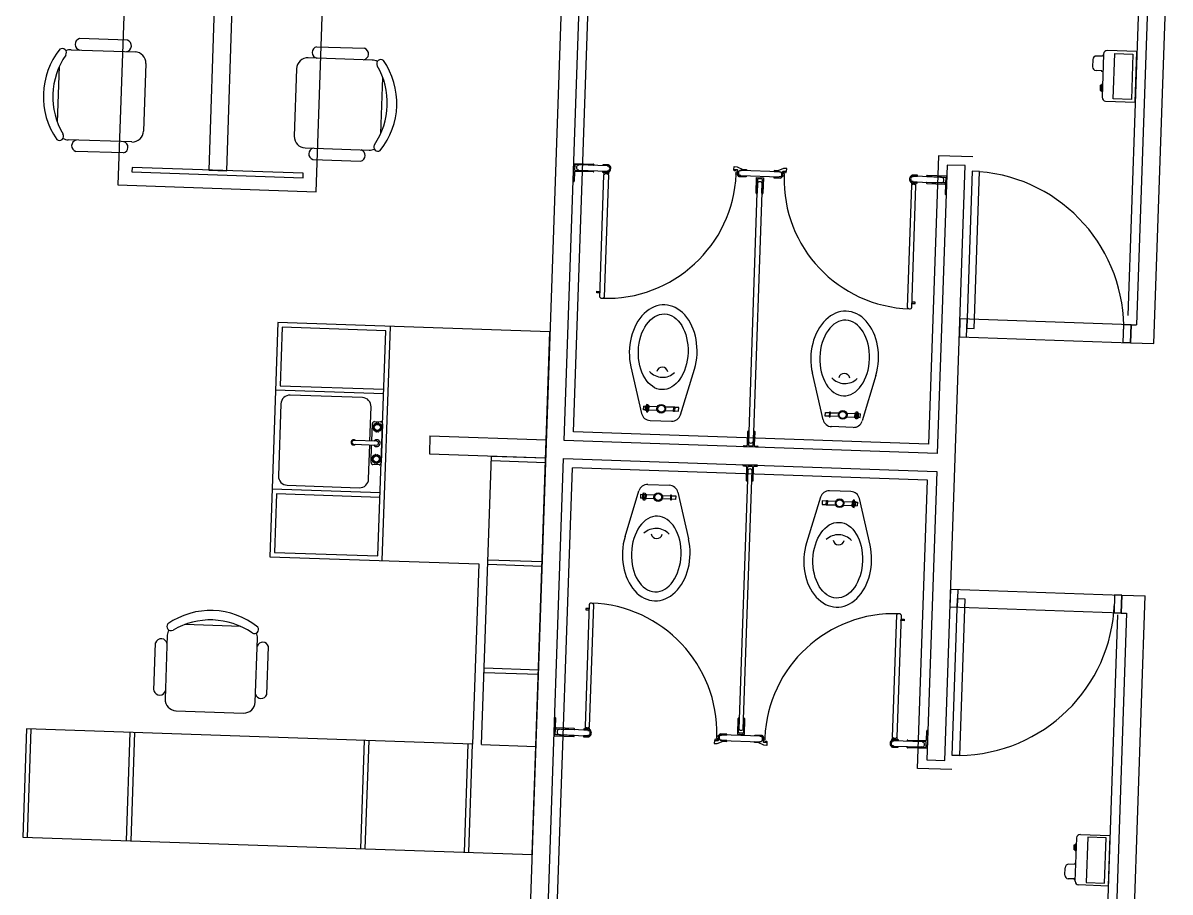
# Model space of a CAD drawing. Extents: x -28 to 149, y -33 to 76.
# Drawn here: x 84.83 to 91.19, y 23.6 to 28.42 of the extents above; entities that cross this region are included whole.
import ezdxf

# ---------------------------------------------------------------- set-up
doc = ezdxf.new("R2010")
doc.units = 0
doc.layers.add('arq-proyección edificios anexos', color=250, linetype='Continuous')

# ---------------------------------------------------------------- blocks, each defined once
blk = doc.blocks.new('Torre Sur')
for p, q in [((10.3904, 32.2438), (10.2703, 28.7459)), ((11.3696, 28.7081), (11.4897, 32.2061)), ((10.8867, 32.1267), (10.7734, 28.8287)), ((10.8733, 28.8252), (10.9866, 32.1233)), ((16.0159, 27.8667), (16.1052, 30.4652)), ((16.0018, 30.3687), (15.9194, 27.9701)), ((15.9501, 30.3204), (15.8712, 28.0218)), ((12.7365, 29.9805), (12.5512, 24.5837)), ((12.7455, 27.3286), (12.8365, 29.9771)), ((12.7972, 27.3769), (12.8847, 29.9254)), ((10.3228, 29.5488), (10.0574, 29.558)), ((10.0109, 29.4961), (10.3649, 29.484)), ((11.3722, 29.5128), (11.6377, 29.5037)), ((15.73, 29.4598), (15.6975, 29.4609)), ((15.7366, 29.4722), (15.7283, 29.2323)), ((15.73, 29.4598), (15.7301, 29.4646)), ((15.7363, 29.4644), (15.7301, 29.4646)), ((15.9214, 29.4858), (15.7572, 29.4915)), ((15.79, 29.2238), (15.7986, 29.4749)), ((15.7986, 29.4749), (15.8995, 29.4714)), ((15.8995, 29.4714), (15.8909, 29.2203)), ((15.9118, 29.206), (15.9214, 29.4858)), ((9.9346, 29.0935), (9.9452, 29.4033)), ((10.4252, 29.4194), (10.4123, 29.0446)), ((11.6798, 29.4388), (11.3258, 29.451)), ((15.6768, 29.4416), (15.6754, 29.4016)), ((11.2612, 29.3907), (11.2483, 29.0159)), ((11.7283, 29.0319), (11.739, 29.3417)), ((15.7272, 29.3798), (15.6947, 29.381)), ((15.727, 29.3743), (15.7272, 29.3798)), ((15.7332, 29.3741), (15.727, 29.3743)), ((15.7184, 29.2986), (15.7174, 29.2706)), ((15.7174, 29.2706), (15.7235, 29.2704)), ((15.7245, 29.2984), (15.7184, 29.2986)), ((15.7246, 29.3015), (15.7234, 29.2671)), ((15.7234, 29.2671), (15.7262, 29.2641)), ((15.7246, 29.3015), (15.7275, 29.3042)), ((15.7308, 29.3041), (15.7275, 29.3042)), ((15.7294, 29.264), (15.7262, 29.2641)), ((15.7476, 29.2116), (15.9118, 29.206)), ((15.8909, 29.2203), (15.79, 29.2238)), ((10.3477, 28.9843), (9.9938, 28.9964)), ((11.3087, 28.9513), (11.6626, 28.9391)), ((10.3013, 28.9233), (10.0359, 28.9324)), ((11.3508, 28.8873), (11.6162, 28.8782)), ((14.821, 28.9083), (14.7661, 27.3093)), ((15.0109, 28.9018), (14.821, 28.9083)), ((10.3486, 28.8433), (10.3478, 28.8183)), ((11.2981, 28.8107), (10.3486, 28.8433)), ((10.7734, 28.8287), (10.8733, 28.8252)), ((12.7948, 28.7643), (12.7968, 28.8218)), ((12.7968, 28.8218), (12.7983, 28.8655)), ((12.7983, 28.8655), (12.9077, 28.8617)), ((12.8039, 28.8564), (12.803, 28.8305)), ((12.9062, 28.818), (12.8057, 28.8215)), ((12.8059, 28.8274), (12.832, 28.8265)), ((12.8331, 28.8584), (12.8069, 28.8593)), ((12.8262, 28.8287), (12.8192, 28.8289)), ((12.8204, 28.8568), (12.8271, 28.8566)), ((12.8261, 28.8267), (12.8262, 28.8287)), ((12.9832, 28.8213), (12.8261, 28.8267)), ((12.8271, 28.8566), (12.8272, 28.8586)), ((12.8272, 28.8586), (12.9843, 28.8532)), ((12.832, 28.8265), (12.9064, 28.824)), ((12.9075, 28.8558), (12.8331, 28.8584)), ((12.9087, 28.8215), (12.9087, 28.8203)), ((12.91, 28.8593), (12.91, 28.8581)), ((12.9595, 28.816), (12.9597, 28.8221)), ((12.9597, 28.8221), (12.9832, 28.8213)), ((12.9608, 28.854), (12.961, 28.8601)), ((12.9843, 28.8532), (12.9608, 28.854)), ((12.961, 28.8601), (12.9906, 28.859)), ((12.9833, 28.8233), (12.9832, 28.8213)), ((12.9832, 28.8213), (12.9833, 28.8233)), ((12.9903, 28.823), (12.9833, 28.8233)), ((12.9833, 28.8233), (12.9903, 28.823)), ((12.9843, 28.8532), (12.9842, 28.8512)), ((12.9842, 28.8512), (12.9843, 28.8532)), ((12.9842, 28.8512), (12.991, 28.851)), ((12.991, 28.851), (12.9842, 28.8512)), ((12.9906, 28.859), (12.9905, 28.8571)), ((12.9905, 28.8571), (12.9935, 28.857)), ((13.6866, 28.83), (13.6872, 28.8476)), ((13.7063, 28.8293), (13.6866, 28.83)), ((13.6872, 28.8476), (13.7041, 28.847)), ((13.6882, 28.8251), (13.6884, 28.8299)), ((13.6931, 28.825), (13.6882, 28.8251)), ((13.6884, 28.8299), (13.7063, 28.8293)), ((13.6933, 28.8287), (13.6931, 28.825)), ((13.7083, 28.8282), (13.6933, 28.8287)), ((13.7041, 28.847), (13.735, 28.8319)), ((13.7078, 28.8012), (13.7086, 28.8269)), ((13.719, 28.826), (13.7258, 28.8258)), ((13.7258, 28.8258), (13.719, 28.826)), ((13.7258, 28.8258), (13.7258, 28.8277)), ((13.7258, 28.8277), (13.9392, 28.8204)), ((13.7554, 28.8267), (13.7258, 28.8277)), ((13.7258, 28.8277), (13.7258, 28.8258)), ((13.735, 28.8319), (13.7555, 28.8312)), ((13.7555, 28.8312), (13.7554, 28.8267)), ((13.9098, 28.8259), (13.9096, 28.8214)), ((13.9096, 28.8214), (13.9392, 28.8204)), ((13.9303, 28.8252), (13.9098, 28.8259)), ((13.9621, 28.8382), (13.9303, 28.8252)), ((13.9392, 28.8204), (13.9391, 28.8185)), ((13.9392, 28.8204), (13.9391, 28.8185)), ((13.9567, 28.8197), (13.9717, 28.8191)), ((13.9587, 28.8207), (13.9784, 28.82)), ((13.9767, 28.82), (13.9587, 28.8206)), ((13.979, 28.8376), (13.9621, 28.8382)), ((13.9765, 28.8152), (13.9767, 28.82)), ((13.9784, 28.82), (13.979, 28.8376)), ((14.8692, 28.8566), (14.8143, 27.2576)), ((14.8559, 25.5552), (14.9692, 28.8532)), ((14.9692, 28.8532), (14.8692, 28.8566)), ((15.0081, 28.8227), (14.9782, 27.9524)), ((15.0483, 28.8213), (15.0081, 28.8227)), ((15.0184, 27.951), (15.0483, 28.8213)), ((10.3478, 28.8183), (11.2972, 28.7857)), ((11.2972, 28.7857), (11.2981, 28.8107)), ((12.7977, 28.7642), (12.7948, 28.7643)), ((12.8026, 28.8186), (12.8008, 28.7671)), ((12.9424, 28.1244), (12.9657, 28.8027)), ((12.9891, 28.815), (12.9595, 28.816)), ((12.9669, 28.8026), (12.9651, 28.8175)), ((12.9657, 28.8027), (12.967, 28.8026)), ((12.967, 28.8026), (12.9669, 28.8026)), ((12.9906, 28.8018), (12.9674, 28.1236)), ((12.9892, 28.817), (12.9891, 28.815)), ((12.9922, 28.8169), (12.9892, 28.817)), ((12.9933, 28.8167), (12.9894, 28.8026)), ((12.9894, 28.8018), (12.9906, 28.8018)), ((13.7079, 28.8055), (13.6978, 28.8058)), ((13.6983, 28.8185), (13.7083, 28.8181)), ((13.7156, 28.7917), (13.7078, 28.8012)), ((13.7083, 28.8181), (13.7079, 28.8055)), ((13.7541, 28.7904), (13.7156, 28.7917)), ((13.7248, 28.7978), (13.7178, 28.7981)), ((13.7178, 28.7981), (13.7248, 28.7978)), ((13.7247, 28.7959), (13.7248, 28.7978)), ((13.7248, 28.7978), (13.7247, 28.7959)), ((13.9381, 28.7886), (13.7247, 28.7959)), ((13.7247, 28.7959), (13.7543, 28.7949)), ((13.7543, 28.7949), (13.7541, 28.7904)), ((13.7683, 27.3216), (13.8177, 28.7585)), ((13.8427, 28.7577), (13.7933, 27.3207)), ((13.8091, 28.701), (13.8121, 28.7868)), ((13.8121, 28.7868), (13.8503, 28.7855)), ((13.8169, 28.7585), (13.8149, 28.7002)), ((13.817, 28.7585), (13.8169, 28.7585)), ((13.8176, 28.7763), (13.817, 28.7585)), ((13.8177, 28.7585), (13.819, 28.7585)), ((13.819, 28.7585), (13.819, 28.7587)), ((13.8398, 28.78), (13.8222, 28.7806)), ((13.8414, 28.7577), (13.8427, 28.7577)), ((13.8415, 28.6999), (13.8435, 28.7576)), ((13.8435, 28.7576), (13.8441, 28.7753)), ((13.8503, 28.7855), (13.8474, 28.6997)), ((13.9085, 28.7896), (13.9084, 28.7851)), ((13.9084, 28.7851), (13.9469, 28.7838)), ((13.9381, 28.7886), (13.9085, 28.7896)), ((13.9451, 28.7903), (13.9381, 28.7905)), ((13.9381, 28.7905), (13.9381, 28.7886)), ((13.9451, 28.7903), (13.9381, 28.7905)), ((13.9381, 28.7905), (13.9381, 28.7886)), ((13.9391, 28.8185), (13.9459, 28.8182)), ((13.9391, 28.8185), (13.9459, 28.8182)), ((13.9469, 28.7838), (13.9554, 28.7927)), ((13.9554, 28.7927), (13.9562, 28.8184)), ((13.9559, 28.8096), (13.9555, 28.797)), ((13.9555, 28.797), (13.9657, 28.7966)), ((13.966, 28.8093), (13.9559, 28.8096)), ((13.9717, 28.8191), (13.9716, 28.8154)), ((13.9716, 28.8154), (13.9765, 28.8152)), ((14.6692, 28.7591), (14.6722, 28.7449)), ((14.6703, 28.7592), (14.6734, 28.7591)), ((14.6747, 28.7992), (14.6717, 28.7994)), ((14.6727, 28.7652), (14.6797, 28.765)), ((14.6797, 28.765), (14.6727, 28.7652)), ((14.6734, 28.7591), (14.6733, 28.7572)), ((14.6733, 28.7572), (14.7029, 28.7562)), ((14.6806, 28.793), (14.6739, 28.7932)), ((14.6739, 28.7932), (14.6806, 28.793)), ((14.6748, 28.8012), (14.6747, 28.7992)), ((14.7044, 28.8002), (14.6748, 28.8012)), ((14.6797, 28.765), (14.6796, 28.7631)), ((14.6796, 28.7631), (14.6797, 28.765)), ((14.6796, 28.7631), (14.8367, 28.7577)), ((14.7031, 28.7622), (14.6796, 28.7631)), ((14.6807, 28.7949), (14.6806, 28.793)), ((14.6806, 28.793), (14.6807, 28.7949)), ((14.8378, 28.7895), (14.6807, 28.7949)), ((14.6807, 28.7949), (14.7042, 28.7941)), ((14.6945, 28.7433), (14.6974, 28.758)), ((14.7029, 28.7562), (14.7031, 28.7622)), ((14.7042, 28.7941), (14.7044, 28.8002)), ((14.7539, 28.7581), (14.7539, 28.757)), ((14.7552, 28.7959), (14.7552, 28.7947)), ((14.8308, 28.7579), (14.7564, 28.7604)), ((14.7574, 28.7923), (14.8319, 28.7897)), ((14.8671, 28.7945), (14.7577, 28.7982)), ((14.8569, 28.757), (14.8308, 28.7579)), ((14.8319, 28.7897), (14.858, 28.7888)), ((14.8367, 28.7577), (14.8368, 28.7596)), ((14.8368, 28.7596), (14.8437, 28.7594)), ((14.8377, 28.7876), (14.8378, 28.7895)), ((14.8445, 28.7873), (14.8377, 28.7876)), ((14.8609, 28.7857), (14.86, 28.7598)), ((14.8656, 28.7508), (14.8671, 28.7945)), ((10.2703, 28.7459), (11.3696, 28.7081)), ((13.8126, 28.6985), (13.8114, 28.6986)), ((13.8449, 28.6974), (13.8438, 28.6975)), ((14.6708, 28.7441), (14.6475, 28.0659)), ((14.6721, 28.7441), (14.6708, 28.7441)), ((14.6725, 28.065), (14.6958, 28.7432)), ((14.6945, 28.7433), (14.6945, 28.7433)), ((14.6958, 28.7432), (14.6945, 28.7433)), ((14.7562, 28.7545), (14.8567, 28.7511)), ((14.8596, 28.748), (14.8578, 28.6964)), ((14.8607, 28.6934), (14.8636, 28.6933)), ((14.8636, 28.6933), (14.8656, 28.7508)), ((12.9258, 28.1486), (12.9261, 28.1568)), ((12.9432, 28.148), (12.9258, 28.1486)), ((12.9261, 28.1568), (12.9435, 28.1562)), ((12.9437, 28.1244), (12.9424, 28.1244)), ((12.9435, 28.1562), (12.9432, 28.148)), ((12.9674, 28.1236), (12.9661, 28.1236)), ((12.9661, 28.1236), (12.9661, 28.1234)), ((14.6475, 28.0659), (14.6488, 28.0658)), ((14.6488, 28.0658), (14.6488, 28.0656)), ((14.6712, 28.0651), (14.6725, 28.065)), ((14.6736, 28.0968), (14.6733, 28.0886)), ((14.6733, 28.0886), (14.6907, 28.088)), ((14.691, 28.0962), (14.6736, 28.0968)), ((14.6907, 28.088), (14.691, 28.0962)), ((14.94, 28.0037), (14.9366, 27.9038)), ((14.94, 28.0037), (14.9366, 27.9038)), ((15.8894, 27.9711), (14.94, 28.0037)), ((14.98, 28.0023), (14.94, 28.0037)), ((14.9765, 27.9024), (14.98, 28.0023)), ((11.1565, 27.9836), (11.1119, 26.6843)), ((12.6662, 27.9317), (11.1565, 27.9836)), ((11.1806, 27.9577), (11.1695, 27.6329)), ((11.7553, 27.938), (11.1806, 27.9577)), ((11.7124, 26.6887), (11.7553, 27.938)), ((11.7365, 26.6629), (11.7811, 27.9621)), ((12.5666, 25.0334), (12.6662, 27.9317)), ((14.9782, 27.9524), (15.0184, 27.951)), ((15.846, 27.8725), (15.8495, 27.9725)), ((15.8495, 27.9725), (15.8894, 27.9711)), ((15.886, 27.8712), (15.8894, 27.9711)), ((15.886, 27.8712), (15.8894, 27.9711)), ((15.8894, 27.9711), (15.886, 27.8712)), ((15.8894, 27.9711), (15.9194, 27.9701)), ((14.9366, 27.9038), (15.886, 27.8712)), ((14.9366, 27.9038), (14.9765, 27.9024)), ((15.886, 27.8712), (15.846, 27.8725)), ((15.886, 27.8712), (16.0159, 27.8667)), ((13.115, 27.737), (13.1743, 27.4792)), ((13.3902, 27.4717), (13.4672, 27.7249)), ((14.181, 27.4445), (14.1215, 27.7024)), ((14.4737, 27.6903), (14.3969, 27.4372)), ((11.1695, 27.6329), (11.7441, 27.6132)), ((11.7433, 27.5882), (11.1436, 27.6088)), ((11.6258, 27.5671), (11.226, 27.5808)), ((11.1743, 27.5325), (11.1606, 27.1328)), ((11.6675, 27.3258), (11.6741, 27.5154)), ((13.1854, 27.4988), (13.1861, 27.5188)), ((13.1959, 27.4984), (13.1854, 27.4988)), ((13.1966, 27.5184), (13.1861, 27.5188)), ((13.1958, 27.4952), (13.1967, 27.5216)), ((13.2013, 27.4951), (13.1958, 27.4952)), ((13.1967, 27.5216), (13.2022, 27.5214)), ((13.2024, 27.528), (13.2011, 27.4885)), ((13.2011, 27.4885), (13.2093, 27.4882)), ((13.2022, 27.5214), (13.2013, 27.4951)), ((13.2096, 27.498), (13.2014, 27.4982)), ((13.2103, 27.5179), (13.2021, 27.5182)), ((13.2106, 27.5277), (13.2024, 27.528)), ((13.2093, 27.4882), (13.2106, 27.5277)), ((13.2104, 27.5211), (13.2095, 27.4948)), ((13.2095, 27.4948), (13.2149, 27.4946)), ((13.2158, 27.521), (13.2104, 27.5211)), ((13.2149, 27.4946), (13.2158, 27.521)), ((13.2613, 27.4962), (13.2151, 27.4978)), ((13.262, 27.5162), (13.2157, 27.5178)), ((13.305, 27.4947), (13.3516, 27.4931)), ((13.3523, 27.5131), (13.3057, 27.5147)), ((13.3515, 27.4899), (13.3524, 27.5163)), ((13.3569, 27.4897), (13.3515, 27.4899)), ((13.3524, 27.5163), (13.3578, 27.5161)), ((13.3578, 27.5161), (13.3569, 27.4897)), ((13.357, 27.4929), (13.3798, 27.4921)), ((13.3805, 27.5121), (13.3577, 27.5129)), ((13.3798, 27.4921), (13.3805, 27.5121)), ((14.1928, 27.4642), (14.1935, 27.4842)), ((14.1935, 27.4842), (14.2162, 27.4834)), ((14.2163, 27.4866), (14.2154, 27.4602)), ((14.2218, 27.4864), (14.2163, 27.4866)), ((14.2209, 27.46), (14.2218, 27.4864)), ((14.3626, 27.4486), (14.364, 27.4881)), ((14.364, 27.4881), (14.3722, 27.4878)), ((14.3722, 27.4878), (14.3708, 27.4483)), ((11.678, 27.3254), (11.6813, 27.4233)), ((11.6929, 27.4341), (11.7268, 27.4329)), ((11.7375, 27.4214), (11.7301, 27.205)), ((13.2213, 27.4404), (13.3406, 27.4363)), ((14.2155, 27.4634), (14.1928, 27.4642)), ((14.2154, 27.4602), (14.2209, 27.46)), ((14.2676, 27.4616), (14.221, 27.4632)), ((14.2217, 27.4832), (14.2683, 27.4816)), ((14.3113, 27.4601), (14.3575, 27.4585)), ((14.312, 27.4801), (14.3582, 27.4785)), ((14.3574, 27.4553), (14.3583, 27.4817)), ((14.3628, 27.4552), (14.3574, 27.4553)), ((14.3583, 27.4817), (14.3637, 27.4815)), ((14.3708, 27.4483), (14.3626, 27.4486)), ((14.3637, 27.4815), (14.3628, 27.4552)), ((14.3629, 27.4583), (14.3711, 27.4581)), ((14.3636, 27.4783), (14.3718, 27.4781)), ((14.3719, 27.4812), (14.371, 27.4549)), ((14.371, 27.4549), (14.3765, 27.4547)), ((14.3774, 27.4811), (14.3719, 27.4812)), ((14.3765, 27.4547), (14.3774, 27.4811)), ((14.3766, 27.4579), (14.3872, 27.4575)), ((14.3773, 27.4779), (14.3878, 27.4775)), ((14.3872, 27.4575), (14.3878, 27.4775)), ((14.7661, 27.3093), (12.7972, 27.3769)), ((13.7612, 27.3041), (13.7638, 27.3795)), ((13.7662, 27.3818), (13.7673, 27.3818)), ((13.7696, 27.38), (13.7676, 27.3217)), ((13.7935, 27.303), (13.7961, 27.3784)), ((13.7985, 27.3807), (13.7997, 27.3807)), ((13.802, 27.3782), (13.7994, 27.3028)), ((14.3473, 27.4017), (14.228, 27.4058)), ((11.5776, 27.3083), (11.7054, 27.3039)), ((11.7061, 27.3245), (11.5783, 27.3289)), ((11.6603, 27.1156), (11.6668, 27.3052)), ((11.6739, 27.207), (11.6772, 27.3048)), ((12.0008, 27.3542), (11.9974, 27.2543)), ((12.0008, 27.3542), (12.6456, 27.3321)), ((14.8143, 27.2576), (12.7455, 27.3286)), ((13.7388, 27.2945), (13.7388, 27.2959)), ((13.8211, 27.2917), (13.7388, 27.2945)), ((13.7434, 27.3002), (13.7566, 27.2998)), ((13.7677, 27.3217), (13.767, 27.3039)), ((13.7676, 27.3217), (13.7677, 27.3217)), ((13.7696, 27.3215), (13.7683, 27.3216)), ((13.7713, 27.2993), (13.7889, 27.2987)), ((13.7933, 27.3207), (13.792, 27.3208)), ((13.8037, 27.2982), (13.8168, 27.2977)), ((13.8211, 27.2931), (13.8211, 27.2917)), ((11.9974, 27.2543), (12.6422, 27.2321)), ((12.2874, 25.6434), (12.3423, 27.2424)), ((12.3423, 27.2424), (12.6422, 27.2321)), ((11.7186, 27.1942), (11.6847, 27.1954)), ((12.3415, 27.2174), (12.6413, 27.2071)), ((12.6511, 24.5803), (12.7421, 27.2287)), ((12.7028, 24.6285), (12.7903, 27.177)), ((12.7421, 27.2287), (14.8109, 27.1576)), ((14.7592, 27.1094), (12.7903, 27.177)), ((13.763, 27.1655), (13.7136, 25.7286)), ((13.8176, 27.1918), (13.7353, 27.1946)), ((13.7353, 27.1946), (13.7353, 27.1932)), ((13.7396, 27.1885), (13.7527, 27.1881)), ((13.757, 27.1835), (13.7544, 27.1081)), ((13.7602, 27.1072), (13.7622, 27.1655)), ((13.7622, 27.1655), (13.7623, 27.1655)), ((13.7623, 27.1655), (13.7629, 27.1833)), ((13.7643, 27.1655), (13.763, 27.1655)), ((13.7675, 27.1876), (13.7851, 27.187)), ((13.7894, 27.1824), (13.7868, 27.1069)), ((13.7926, 27.1067), (13.7952, 27.1822)), ((13.7998, 27.1865), (13.813, 27.186)), ((13.8176, 27.1903), (13.8176, 27.1918)), ((13.7386, 25.7278), (13.788, 27.1647)), ((13.7567, 27.1056), (13.7578, 27.1056)), ((13.788, 27.1647), (13.7867, 27.1647)), ((13.7891, 27.1045), (13.7902, 27.1044)), ((14.7043, 25.5103), (14.7592, 27.1094)), ((14.8109, 27.1576), (14.756, 25.5586)), ((11.7244, 27.0385), (11.1247, 27.0591)), ((11.2089, 27.0811), (11.6086, 27.0674)), ((13.0827, 26.796), (13.1595, 27.0491)), ((13.1842, 26.9984), (13.1856, 27.038)), ((13.1856, 27.038), (13.1938, 27.0377)), ((13.2091, 27.0845), (13.3284, 27.0805)), ((13.3754, 27.0417), (13.4349, 26.7839)), ((14.3351, 27.0459), (14.2158, 27.05)), ((11.1489, 27.0333), (11.1377, 26.7085)), ((11.7235, 27.0135), (11.1489, 27.0333)), ((13.1692, 27.0288), (13.1686, 27.0088)), ((13.1791, 27.0084), (13.1686, 27.0088)), ((13.1798, 27.0284), (13.1692, 27.0288)), ((13.1799, 27.0316), (13.179, 27.0052)), ((13.179, 27.0052), (13.1845, 27.005)), ((13.1854, 27.0314), (13.1799, 27.0316)), ((13.1924, 26.9981), (13.1842, 26.9984)), ((13.1845, 27.005), (13.1854, 27.0314)), ((13.1928, 27.0079), (13.1846, 27.0082)), ((13.1935, 27.0279), (13.1853, 27.0282)), ((13.1938, 27.0377), (13.1924, 26.9981)), ((13.1927, 27.0047), (13.1936, 27.0311)), ((13.1981, 27.0046), (13.1927, 27.0047)), ((13.1936, 27.0311), (13.199, 27.0309)), ((13.199, 27.0309), (13.1981, 27.0046)), ((13.2444, 27.0062), (13.1982, 27.0077)), ((13.2451, 27.0261), (13.1989, 27.0277)), ((13.3347, 27.0031), (13.2881, 27.0047)), ((13.2888, 27.0246), (13.3354, 27.023)), ((13.3355, 27.0262), (13.3346, 26.9999)), ((13.3346, 26.9999), (13.3401, 26.9997)), ((13.341, 27.026), (13.3355, 27.0262)), ((13.3401, 26.9997), (13.341, 27.026)), ((13.3629, 27.0021), (13.3402, 27.0029)), ((13.3409, 27.0229), (13.3636, 27.0221)), ((13.3636, 27.0221), (13.3629, 27.0021)), ((14.1662, 27.0146), (14.0892, 26.7614)), ((14.1766, 26.9942), (14.1759, 26.9742)), ((14.1994, 26.9934), (14.1766, 26.9942)), ((14.1986, 26.9702), (14.1995, 26.9966)), ((14.1995, 26.9966), (14.2049, 26.9964)), ((14.2049, 26.9964), (14.204, 26.97)), ((14.2514, 26.9916), (14.2048, 26.9932)), ((14.2951, 26.9901), (14.3413, 26.9885)), ((14.3415, 26.9917), (14.3406, 26.9653)), ((14.3469, 26.9915), (14.3415, 26.9917)), ((14.3471, 26.9981), (14.3458, 26.9585)), ((14.346, 26.9651), (14.3469, 26.9915)), ((14.3468, 26.9883), (14.355, 26.988)), ((14.3553, 26.9978), (14.3471, 26.9981)), ((14.354, 26.9583), (14.3553, 26.9978)), ((14.3542, 26.9649), (14.3551, 26.9912)), ((14.3551, 26.9912), (14.3606, 26.991)), ((14.3606, 26.991), (14.3597, 26.9647)), ((14.3605, 26.9878), (14.371, 26.9875)), ((14.371, 26.9875), (14.3703, 26.9675)), ((14.4414, 26.7493), (14.3821, 27.0071)), ((14.1759, 26.9742), (14.1987, 26.9734)), ((14.204, 26.97), (14.1986, 26.9702)), ((14.2041, 26.9732), (14.2507, 26.9716)), ((14.2944, 26.9701), (14.3407, 26.9685)), ((14.3406, 26.9653), (14.346, 26.9651)), ((14.3458, 26.9585), (14.354, 26.9583)), ((14.3461, 26.9683), (14.3543, 26.968)), ((14.3597, 26.9647), (14.3542, 26.9649)), ((14.3598, 26.9679), (14.3703, 26.9675)), ((11.1119, 26.6843), (12.2718, 26.6445)), ((11.1377, 26.7085), (11.7124, 26.6887)), ((12.3226, 26.6678), (12.6224, 26.6575)), ((12.2718, 26.6445), (12.2374, 25.6451)), ((12.3217, 26.6428), (12.6216, 26.6325)), ((14.8851, 26.4046), (14.8885, 26.5046)), ((14.8851, 26.4046), (14.8885, 26.5046)), ((14.8885, 26.5046), (15.8379, 26.472)), ((14.8885, 26.5046), (14.9285, 26.5032)), ((14.9285, 26.5032), (14.925, 26.4033)), ((15.798, 26.4734), (15.7945, 26.3734)), ((15.8379, 26.472), (15.798, 26.4734)), ((15.8379, 26.472), (15.8345, 26.372)), ((15.8379, 26.472), (15.8345, 26.372)), ((15.8345, 26.372), (15.8379, 26.472)), ((15.8379, 26.472), (15.9679, 26.4675)), ((15.8786, 23.8691), (15.9679, 26.4675)), ((12.8839, 26.4213), (12.8606, 25.743)), ((12.8852, 26.4212), (12.8839, 26.4213)), ((12.8856, 25.7422), (12.9089, 26.4204)), ((12.9076, 26.4204), (12.9076, 26.4207)), ((12.9089, 26.4204), (12.9076, 26.4204)), ((15.8345, 26.372), (14.8851, 26.4046)), ((14.925, 26.4033), (14.8851, 26.4046)), ((14.8969, 25.5829), (14.9268, 26.4532)), ((14.9268, 26.4532), (14.9669, 26.4519)), ((14.9669, 26.4519), (14.937, 25.5816)), ((12.8657, 26.3983), (12.8654, 26.3901)), ((12.8654, 26.3901), (12.8828, 26.3895)), ((12.8831, 26.3977), (12.8657, 26.3983)), ((12.8828, 26.3895), (12.8831, 26.3977)), ((14.5658, 25.6845), (14.589, 26.3627)), ((14.589, 26.3627), (14.5903, 26.3626)), ((14.5903, 26.3626), (14.5903, 26.3629)), ((14.614, 26.3618), (14.5907, 25.6836)), ((14.6127, 26.3619), (14.614, 26.3618)), ((14.6129, 26.3301), (14.6132, 26.3382)), ((14.6132, 26.3382), (14.6306, 26.3377)), ((15.8142, 26.3619), (15.7356, 24.0741)), ((15.8645, 26.371), (15.7821, 23.9724)), ((15.7945, 26.3734), (15.8345, 26.372)), ((15.8345, 26.372), (15.8645, 26.371)), ((10.951, 26.298), (10.6412, 26.3086)), ((14.6303, 26.3295), (14.6129, 26.3301)), ((14.6306, 26.3377), (14.6303, 26.3295)), ((10.5441, 26.2494), (10.5319, 25.8954)), ((11.0316, 25.8783), (11.0438, 26.2322)), ((10.4701, 25.9419), (10.4792, 26.2073)), ((11.0956, 25.9204), (11.1047, 26.1859)), ((12.3011, 26.0431), (12.601, 26.0328)), ((12.302, 26.0681), (12.6018, 26.0578)), ((10.5922, 25.8308), (10.967, 25.818)), ((12.6928, 25.793), (12.6908, 25.7355)), ((12.6957, 25.7929), (12.6928, 25.793)), ((12.6968, 25.7383), (12.6986, 25.7898)), ((13.709, 25.7866), (13.7061, 25.7008)), ((13.7126, 25.7888), (13.7115, 25.7889)), ((13.7128, 25.7287), (13.7148, 25.787)), ((13.7414, 25.7854), (13.7394, 25.7278)), ((13.745, 25.7877), (13.7438, 25.7877)), ((13.7443, 25.6995), (13.7473, 25.7852)), ((9.7639, 25.73), (9.7433, 25.1304)), ((12.2374, 25.6451), (9.7639, 25.73)), ((9.7683, 25.1295), (9.7889, 25.7292)), ((10.318, 25.1106), (10.3386, 25.7103)), ((10.343, 25.1098), (10.3635, 25.7094)), ((12.6908, 25.7355), (12.6893, 25.6918)), ((12.6955, 25.7005), (12.6964, 25.7264)), ((12.6995, 25.7293), (12.7256, 25.7284)), ((12.8002, 25.7318), (12.6997, 25.7352)), ((12.7196, 25.7267), (12.7127, 25.7269)), ((12.7197, 25.7286), (12.7196, 25.7267)), ((12.8768, 25.7232), (12.7197, 25.7286)), ((12.7256, 25.7284), (12.8, 25.7259)), ((12.8025, 25.7281), (12.8025, 25.7293)), ((12.8535, 25.7301), (12.8533, 25.724)), ((12.8533, 25.724), (12.8768, 25.7232)), ((12.8831, 25.7291), (12.8535, 25.7301)), ((12.8619, 25.743), (12.859, 25.7282)), ((12.8606, 25.743), (12.8619, 25.743)), ((12.8619, 25.743), (12.8619, 25.743)), ((12.8767, 25.7213), (12.8768, 25.7232)), ((12.8768, 25.7232), (12.8767, 25.7213)), ((12.8837, 25.721), (12.8767, 25.7213)), ((12.8767, 25.7213), (12.8837, 25.721)), ((12.883, 25.7271), (12.8831, 25.7291)), ((12.8861, 25.727), (12.883, 25.7271)), ((12.8872, 25.7272), (12.8842, 25.7414)), ((12.8843, 25.7422), (12.8856, 25.7422)), ((13.6095, 25.7025), (13.601, 25.6935)), ((13.648, 25.7012), (13.6095, 25.7025)), ((13.7123, 25.7109), (13.7129, 25.7287)), ((13.7129, 25.7287), (13.7128, 25.7287)), ((13.7136, 25.7286), (13.7149, 25.7286)), ((13.7149, 25.7286), (13.7149, 25.7283)), ((13.7342, 25.7057), (13.7166, 25.7063)), ((13.7373, 25.7278), (13.7386, 25.7278)), ((13.7394, 25.7278), (13.7388, 25.71)), ((14.7538, 25.6676), (14.7556, 25.7192)), ((14.7587, 25.7221), (14.7616, 25.722)), ((14.7616, 25.722), (14.7596, 25.6645)), ((11.6172, 25.066), (11.6378, 25.6657)), ((11.6422, 25.0652), (11.6628, 25.6648)), ((12.1919, 25.0463), (12.2125, 25.6459)), ((12.2168, 25.0454), (12.2374, 25.6451)), ((12.2874, 25.6434), (12.5872, 25.6331)), ((12.6893, 25.6918), (12.7987, 25.6881)), ((12.7245, 25.6966), (12.6984, 25.6975)), ((12.7119, 25.6989), (12.7187, 25.6987)), ((12.7187, 25.6987), (12.7186, 25.6968)), ((12.7186, 25.6968), (12.8757, 25.6914)), ((12.799, 25.694), (12.7245, 25.6966)), ((12.8012, 25.6904), (12.8012, 25.6915)), ((12.8522, 25.6922), (12.852, 25.6861)), ((12.852, 25.6861), (12.8816, 25.6851)), ((12.8757, 25.6914), (12.8522, 25.6922)), ((12.8757, 25.6914), (12.8758, 25.6933)), ((12.8758, 25.6933), (12.8757, 25.6914)), ((12.8758, 25.6933), (12.8825, 25.6931)), ((12.8825, 25.6931), (12.8758, 25.6933)), ((12.8816, 25.6851), (12.8817, 25.687)), ((12.8817, 25.687), (12.8847, 25.6869)), ((13.578, 25.6663), (13.5774, 25.6487)), ((13.5774, 25.6487), (13.5943, 25.6481)), ((13.5977, 25.6656), (13.578, 25.6663)), ((13.5799, 25.671), (13.5797, 25.6663)), ((13.5797, 25.6663), (13.5977, 25.6657)), ((13.5848, 25.6709), (13.5799, 25.671)), ((13.5847, 25.6671), (13.5848, 25.6709)), ((13.5997, 25.6666), (13.5847, 25.6671)), ((13.5904, 25.677), (13.6005, 25.6766)), ((13.6009, 25.6893), (13.5907, 25.6896)), ((13.5943, 25.6481), (13.6261, 25.6611)), ((13.601, 25.6935), (13.6002, 25.6679)), ((13.6005, 25.6766), (13.6009, 25.6893)), ((13.6105, 25.668), (13.6173, 25.6678)), ((13.6173, 25.6678), (13.6105, 25.668)), ((13.6183, 25.6958), (13.6113, 25.696)), ((13.6113, 25.696), (13.6183, 25.6958)), ((13.6173, 25.6678), (13.6172, 25.6659)), ((13.6172, 25.6659), (13.6173, 25.6678)), ((13.6172, 25.6659), (13.8306, 25.6585)), ((13.6468, 25.6649), (13.6172, 25.6659)), ((13.8317, 25.6904), (13.6183, 25.6977)), ((13.6183, 25.6977), (13.6183, 25.6958)), ((13.6183, 25.6958), (13.6183, 25.6977)), ((13.6183, 25.6977), (13.6479, 25.6967)), ((13.6261, 25.6611), (13.6466, 25.6604)), ((13.6466, 25.6604), (13.6468, 25.6649)), ((13.6479, 25.6967), (13.648, 25.7012)), ((13.7061, 25.7008), (13.7443, 25.6995)), ((13.8009, 25.6551), (13.801, 25.6596)), ((13.8214, 25.6544), (13.8009, 25.6551)), ((13.801, 25.6596), (13.8306, 25.6585)), ((13.8021, 25.6914), (13.8023, 25.6959)), ((13.8317, 25.6904), (13.8021, 25.6914)), ((13.8023, 25.6959), (13.8408, 25.6945)), ((13.8523, 25.6392), (13.8214, 25.6544)), ((13.8306, 25.6585), (13.8306, 25.6605)), ((13.8306, 25.6605), (13.8374, 25.6603)), ((13.8306, 25.6585), (13.8306, 25.6605)), ((13.8306, 25.6605), (13.8374, 25.6603)), ((13.8316, 25.6884), (13.8317, 25.6904)), ((13.8316, 25.6884), (13.8317, 25.6904)), ((13.8386, 25.6882), (13.8316, 25.6884)), ((13.8386, 25.6882), (13.8316, 25.6884)), ((13.8408, 25.6945), (13.8486, 25.685)), ((13.8486, 25.685), (13.8478, 25.6594)), ((13.8481, 25.6681), (13.8485, 25.6808)), ((13.8581, 25.6678), (13.8481, 25.6681)), ((13.8481, 25.6581), (13.8631, 25.6576)), ((13.8485, 25.6808), (13.8586, 25.6804)), ((13.868, 25.6564), (13.8501, 25.657)), ((13.8501, 25.6569), (13.8698, 25.6563)), ((13.8692, 25.6387), (13.8523, 25.6392)), ((13.8631, 25.6576), (13.8633, 25.6613)), ((13.8633, 25.6613), (13.8682, 25.6611)), ((13.8682, 25.6611), (13.868, 25.6564)), ((13.8698, 25.6563), (13.8692, 25.6387)), ((14.5631, 25.6696), (14.567, 25.6836)), ((14.5642, 25.6694), (14.5672, 25.6693)), ((14.567, 25.6844), (14.5658, 25.6845)), ((14.5661, 25.6632), (14.5731, 25.663)), ((14.5731, 25.663), (14.5661, 25.6632)), ((14.5672, 25.6693), (14.5673, 25.6713)), ((14.5673, 25.6713), (14.5969, 25.6702)), ((14.5731, 25.663), (14.5732, 25.665)), ((14.5732, 25.665), (14.5731, 25.663)), ((14.5732, 25.665), (14.7303, 25.6596)), ((14.5967, 25.6641), (14.5732, 25.665)), ((14.5894, 25.6837), (14.5895, 25.6837)), ((14.5907, 25.6836), (14.5894, 25.6837)), ((14.5895, 25.6837), (14.5913, 25.6687)), ((14.5969, 25.6702), (14.5967, 25.6641)), ((14.6477, 25.6648), (14.6477, 25.6659)), ((14.7244, 25.6598), (14.65, 25.6623)), ((14.6502, 25.6682), (14.7507, 25.6648)), ((14.7505, 25.6589), (14.7244, 25.6598)), ((14.7303, 25.6596), (14.7302, 25.6576)), ((14.7302, 25.6576), (14.7372, 25.6574)), ((14.7525, 25.6299), (14.7534, 25.6558)), ((14.7596, 25.6645), (14.7581, 25.6208)), ((14.5659, 25.6292), (14.5629, 25.6293)), ((14.5722, 25.6351), (14.5654, 25.6353)), ((14.5654, 25.6353), (14.5722, 25.6351)), ((14.5658, 25.6272), (14.5659, 25.6292)), ((14.5954, 25.6262), (14.5658, 25.6272)), ((14.5721, 25.6331), (14.5722, 25.6351)), ((14.5722, 25.6351), (14.5721, 25.6331)), ((14.7292, 25.6277), (14.5721, 25.6331)), ((14.5721, 25.6331), (14.5956, 25.6323)), ((14.5956, 25.6323), (14.5954, 25.6262)), ((14.6464, 25.627), (14.6464, 25.6282)), ((14.7581, 25.6208), (14.6487, 25.6245)), ((14.6489, 25.6305), (14.7233, 25.6279)), ((14.7233, 25.6279), (14.7494, 25.627)), ((14.7293, 25.6297), (14.7292, 25.6277)), ((14.736, 25.6294), (14.7293, 25.6297)), ((14.937, 25.5816), (14.8969, 25.5829)), ((14.756, 25.5586), (14.8559, 25.5552)), ((14.8942, 25.5038), (14.7043, 25.5103)), ((9.7433, 25.1304), (12.5666, 25.0334)), ((15.6079, 25.1442), (15.7721, 25.1385)), ((15.7721, 25.1385), (15.7625, 24.8587)), ((15.5728, 25.0594), (15.5737, 25.0874)), ((15.5737, 25.0874), (15.5798, 25.0871)), ((15.5788, 25.056), (15.58, 25.0905)), ((15.579, 24.885), (15.5873, 25.1249)), ((15.58, 25.0905), (15.583, 25.0933)), ((15.5862, 25.0932), (15.583, 25.0933)), ((15.6493, 25.1291), (15.6407, 24.878)), ((15.7503, 25.1257), (15.6493, 25.1291)), ((15.7417, 24.8745), (15.7503, 25.1257)), ((15.5789, 25.0592), (15.5728, 25.0594)), ((15.5788, 25.056), (15.5815, 25.0531)), ((15.5848, 25.053), (15.5815, 25.0531)), ((15.5215, 24.9196), (15.5229, 24.9596)), ((15.576, 24.9777), (15.5435, 24.9789)), ((15.5762, 24.9832), (15.576, 24.9777)), ((15.5824, 24.983), (15.5762, 24.9832)), ((15.5733, 24.8978), (15.5408, 24.8989)), ((15.5733, 24.8978), (15.5731, 24.8929)), ((15.5793, 24.8927), (15.5731, 24.8929)), ((15.6407, 24.878), (15.7417, 24.8745)), ((15.7625, 24.8587), (15.5983, 24.8643))]:
    blk.add_line(p, q)
for centre, radius in [((13.2835, 27.5054), 0.024), ((13.2835, 27.5054), 0.019), ((14.2898, 27.4709), 0.024), ((14.2898, 27.4709), 0.019), ((11.7087, 27.4019), 0.0194), ((11.7087, 27.4019), 0.0168), ((11.7027, 27.2265), 0.0194), ((11.7027, 27.2265), 0.0168), ((13.2666, 27.0154), 0.024), ((13.2666, 27.0154), 0.019), ((14.2729, 26.9808), 0.024), ((14.2729, 26.9808), 0.019)]:
    blk.add_circle(centre, radius)
for centre, radius, start, end in [((10.0654, 29.5264), 0.0326, 104.29322, 258.73839), ((10.3126, 29.5179), 0.0326, 277.32765, 71.77281), ((10.273, 29.237), 0.4167, 141.16312, 214.90292), ((10.3183, 29.2354), 0.4092, 145.60877, 210.45727), ((9.9615, 29.4795), 0.0229, 326.00561, 124.72308), ((10.0088, 29.4337), 0.0625, 88.03302, 115.61746), ((10.3627, 29.4215), 0.0625, 358.03302, 88.03302), ((11.3803, 29.4813), 0.0326, 104.29322, 258.73839), ((11.6275, 29.4728), 0.0326, 277.32765, 71.77281), ((15.6968, 29.4409), 0.02, 88.03302, 178.03302), ((15.7565, 29.4715), 0.02, 88.03302, 178.03302), ((11.3237, 29.3885), 0.0625, 88.03302, 178.03302), ((11.6776, 29.3764), 0.0625, 60.44858, 88.03302), ((11.3552, 29.1998), 0.4092, 325.60877, 30.45727), ((11.728, 29.4188), 0.0229, 51.34295, 210.06043), ((11.4005, 29.1983), 0.4167, 321.16312, 34.90292), ((15.6954, 29.4009), 0.02, 178.03302, 268.03302), ((15.7483, 29.2316), 0.02, 178.03302, 268.03302), ((9.9456, 29.0164), 0.0229, 231.34295, 30.06043), ((10.3499, 29.0467), 0.0625, 268.03302, 358.03302), ((11.3108, 29.0137), 0.0625, 178.03302, 268.03302), ((9.9959, 29.0589), 0.0625, 240.44858, 268.03302), ((10.0461, 28.9634), 0.0326, 104.29322, 251.77281), ((10.2933, 28.9549), 0.0326, 284.29322, 71.77281), ((11.3609, 28.9182), 0.0326, 104.29322, 251.77281), ((11.7121, 28.9558), 0.0229, 146.00561, 304.72308), ((11.6082, 28.9097), 0.0326, 284.29322, 71.77281), ((11.6648, 29.0016), 0.0625, 268.03302, 295.61746), ((12.8056, 28.8185), 0.00297, 88.03302, 178.03302), ((12.806, 28.8304), 0.00297, 178.03302, 268.03302), ((12.8068, 28.8563), 0.00297, 88.03302, 178.03302), ((12.8307, 28.8424), 0.0178, 125.6128, 229.55574), ((12.9063, 28.8204), 0.00238, 268.03302, 358.03302), ((12.9064, 28.8216), 0.00238, 358.03302, 88.03302), ((12.9076, 28.8582), 0.00238, 268.03302, 358.03302), ((12.9077, 28.8594), 0.00238, 358.03302, 88.03302), ((12.9797, 28.8373), 0.0178, 306.5103, 50.45324), ((12.9797, 28.8373), 0.0178, 306.5103, 50.45324), ((12.9792, 28.8374), 0.0243, 302.31209, 53.75394), ((13.7063, 28.827), 0.00238, 358.03302, 88.03302), ((13.7063, 28.8269), 0.00238, 32.52155, 88.03302), ((13.7293, 28.8116), 0.0178, 125.6128, 229.55574), ((13.7293, 28.8116), 0.0178, 125.6128, 229.55574), ((13.9586, 28.8183), 0.00238, 88.03302, 178.03302), ((13.9586, 28.8182), 0.00238, 88.03302, 143.54448), ((14.9782, 27.9524), 0.87, 358.03302, 85.38882), ((12.7978, 28.7672), 0.00297, 268.03302, 358.03302), ((12.9797, 28.8373), 0.7199, 268.00487, 357.49354), ((12.98, 28.8432), 0.0297, 239.81237, 296.6365), ((12.9708, 28.8027), 0.00387, 123.69183, 181.79673), ((12.9708, 28.8027), 0.00387, 123.69183, 181.79673), ((12.9777, 28.7907), 0.0177, 54.62382, 120.84656), ((12.9777, 28.7907), 0.0177, 54.62382, 120.84656), ((12.9855, 28.8022), 0.00387, 6.21894, 49.89129), ((12.9855, 28.8022), 0.00387, 354.26931, 49.89129), ((13.6821, 28.8128), 0.0172, 335.9747, 19.19238), ((13.8221, 28.7761), 0.00446, 88.03302, 178.03302), ((13.8228, 28.7586), 0.00387, 126.17475, 178.03302), ((13.8298, 28.7466), 0.0177, 55.21948, 121.44222), ((13.8396, 28.7755), 0.00446, 358.03302, 88.03302), ((13.8375, 28.7581), 0.00387, 354.26931, 52.37421), ((13.9346, 28.8045), 0.0178, 306.5103, 50.45324), ((13.9346, 28.8045), 0.0178, 306.5103, 50.45324), ((14.6842, 28.7788), 0.7199, 178.57249, 268.06117), ((13.9818, 28.8025), 0.0172, 156.87366, 200.09134), ((14.6847, 28.7788), 0.0243, 122.31209, 233.75394), ((14.6842, 28.7788), 0.0178, 125.6128, 229.55574), ((14.6842, 28.7788), 0.0178, 125.6128, 229.55574), ((14.6843, 28.7846), 0.0297, 239.42953, 296.25367), ((14.7563, 28.758), 0.00238, 88.03302, 178.03302), ((14.7562, 28.7569), 0.00238, 178.03302, 268.03302), ((14.7576, 28.7958), 0.00238, 88.03302, 178.03302), ((14.7575, 28.7946), 0.00238, 178.03302, 268.03302), ((14.8332, 28.7736), 0.0178, 306.5103, 50.45324), ((14.857, 28.7599), 0.00297, 268.03302, 358.03302), ((14.8579, 28.7858), 0.00297, 358.03302, 88.03302), ((13.8115, 28.7009), 0.00238, 178.03302, 268.03302), ((13.8126, 28.7009), 0.00238, 268.03302, 341.64769), ((13.8439, 28.6998), 0.00238, 178.03302, 268.03302), ((13.845, 28.6998), 0.00238, 268.03302, 358.03302), ((14.676, 28.7442), 0.00387, 126.17475, 181.79673), ((14.676, 28.7442), 0.00387, 126.17475, 169.8471), ((14.6829, 28.7322), 0.0177, 55.21948, 121.44222), ((14.6829, 28.7322), 0.0177, 55.21948, 121.44222), ((14.6907, 28.7437), 0.00387, 354.26931, 52.37421), ((14.6907, 28.7437), 0.00387, 354.26931, 52.37421), ((14.8566, 28.7481), 0.00297, 358.03302, 88.03302), ((14.8608, 28.6963), 0.00297, 178.03302, 268.03302), ((12.9475, 28.124), 0.00387, 174.26931, 232.37421), ((12.9552, 28.1355), 0.0177, 235.21948, 301.44222), ((12.9622, 28.1235), 0.00387, 306.17475, 358.03302), ((14.6527, 28.0654), 0.00387, 178.03302, 229.89129), ((14.6604, 28.0769), 0.0177, 234.62382, 300.84656), ((14.6674, 28.0649), 0.00387, 303.69183, 1.79673), ((13.2902, 27.777), 0.0974, 222.26942, 313.79661), ((13.289, 27.7046), 0.0312, 9.14907, 166.92901), ((14.3017, 27.7423), 0.0974, 222.26942, 313.79661), ((14.2979, 27.6699), 0.0312, 9.13703, 166.91697), ((11.2243, 27.5308), 0.05, 88.03302, 178.03302), ((11.6241, 27.5171), 0.05, 358.03302, 88.03302), ((11.6925, 27.4229), 0.0112, 88.03302, 178.03302), ((11.7087, 27.4019), 0.025, 130.19635, 135.86969), ((11.6933, 27.4201), 0.00112, 71.74581, 130.19635), ((11.6955, 27.4267), 0.00583, 251.74581, 344.32023), ((11.7022, 27.4248), 0.00112, 105.86969, 164.32023), ((11.7087, 27.4019), 0.025, 100.19635, 105.86969), ((11.7045, 27.4253), 0.00112, 41.74581, 100.19635), ((11.7097, 27.43), 0.00583, 221.74581, 314.32023), ((11.7145, 27.425), 0.00112, 75.86969, 134.32023), ((11.7087, 27.4019), 0.025, 70.19635, 75.86969), ((11.7168, 27.4243), 0.00112, 11.74581, 70.19635), ((11.7236, 27.4257), 0.00583, 191.74581, 284.32023), ((11.7253, 27.419), 0.00112, 45.86969, 104.32023), ((11.7087, 27.4019), 0.025, 40.19635, 45.86969), ((11.7264, 27.4218), 0.0112, 358.03302, 88.03302), ((13.223, 27.4904), 0.05, 192.95239, 268.03302), ((13.3423, 27.4863), 0.05, 268.03302, 343.07342), ((14.2297, 27.4558), 0.05, 192.99261, 268.03302), ((14.349, 27.4517), 0.05, 268.03302, 343.11365), ((11.6853, 27.3976), 0.00112, 131.74581, 190.19635), ((11.7087, 27.4019), 0.025, 190.19635, 195.86969), ((11.7087, 27.4019), 0.025, 160.19635, 165.86969), ((11.6856, 27.4077), 0.00112, 165.86969, 224.32023), ((11.6806, 27.4028), 0.00583, 311.74581, 44.32023), ((11.6858, 27.3953), 0.00112, 195.86969, 254.32023), ((11.6863, 27.4099), 0.00112, 101.74581, 160.19635), ((11.6839, 27.3887), 0.00583, 341.74581, 74.32023), ((11.6849, 27.4168), 0.00583, 281.74581, 14.32023), ((11.6905, 27.3865), 0.00112, 161.74581, 220.19635), ((11.7087, 27.4019), 0.025, 220.19635, 225.86969), ((11.6916, 27.4185), 0.00112, 135.86969, 194.32023), ((11.6921, 27.3848), 0.00112, 225.86969, 284.32023), ((11.6938, 27.378), 0.00583, 11.74581, 104.32023), ((11.7006, 27.3794), 0.00112, 191.74581, 250.19635), ((11.7087, 27.4019), 0.025, 250.19635, 255.86969), ((11.7029, 27.3787), 0.00112, 255.86969, 314.32023), ((11.7078, 27.3738), 0.00583, 41.74581, 134.32023), ((11.7129, 27.3784), 0.00112, 221.74581, 280.19635), ((11.7087, 27.4019), 0.025, 280.19635, 285.86969), ((11.7152, 27.3789), 0.00112, 285.86969, 344.32023), ((11.7219, 27.3771), 0.00583, 71.74581, 164.32023), ((11.7241, 27.3837), 0.00112, 251.74581, 310.19635), ((11.7087, 27.4019), 0.025, 310.19635, 315.86969), ((11.7258, 27.3853), 0.00112, 315.86969, 14.32023), ((11.7326, 27.387), 0.00583, 101.74581, 194.32023), ((11.7335, 27.4151), 0.00583, 161.74581, 254.32023), ((11.7269, 27.4173), 0.00112, 341.74581, 40.19635), ((11.7368, 27.4009), 0.00583, 131.74581, 224.32023), ((11.7312, 27.3938), 0.00112, 281.74581, 340.19635), ((11.7317, 27.4084), 0.00112, 15.86969, 74.32023), ((11.7087, 27.4019), 0.025, 340.19635, 345.86969), ((11.7318, 27.396), 0.00112, 345.86969, 44.32023), ((11.7087, 27.4019), 0.025, 10.19635, 15.86969), ((11.7322, 27.4061), 0.00112, 311.74581, 10.19635), ((13.7661, 27.3794), 0.00238, 88.03302, 178.03302), ((13.7673, 27.3794), 0.00238, 14.41835, 88.03302), ((13.7985, 27.3783), 0.00238, 88.03302, 178.03302), ((13.7996, 27.3783), 0.00238, 358.03302, 88.03302), ((11.5779, 27.3186), 0.0146, 42.95437, 313.11167), ((11.5779, 27.3186), 0.0103, 88.03302, 268.03302), ((11.7057, 27.3142), 0.0189, 211.13802, 144.92802), ((11.7057, 27.3142), 0.0103, 268.03302, 88.03302), ((13.7433, 27.2958), 0.00446, 88.03302, 178.03302), ((13.7567, 27.3042), 0.00446, 268.03302, 358.03302), ((13.7715, 27.3037), 0.00446, 178.03302, 268.03302), ((13.7735, 27.3212), 0.00387, 174.26931, 229.89129), ((13.7812, 27.3326), 0.0177, 234.62382, 300.84656), ((13.789, 27.3031), 0.00446, 268.03302, 358.03302), ((13.7882, 27.3207), 0.00387, 303.69183, 1.79673), ((13.8038, 27.3026), 0.00446, 178.03302, 268.03302), ((13.8167, 27.2933), 0.00446, 358.03302, 88.03302), ((11.7027, 27.2265), 0.025, 160.19635, 165.86969), ((11.6796, 27.2323), 0.00112, 165.86969, 224.32023), ((11.6746, 27.2274), 0.00583, 311.74581, 44.32023), ((11.6803, 27.2346), 0.00112, 101.74581, 160.19635), ((11.6789, 27.2414), 0.00583, 281.74581, 14.32023), ((11.6856, 27.2431), 0.00112, 135.86969, 194.32023), ((11.7027, 27.2265), 0.025, 130.19635, 135.86969), ((11.6873, 27.2447), 0.00112, 71.74581, 130.19635), ((11.6895, 27.2513), 0.00583, 251.74581, 344.32023), ((11.6962, 27.2494), 0.00112, 105.86969, 164.32023), ((11.7027, 27.2265), 0.025, 100.19635, 105.86969), ((11.6985, 27.25), 0.00112, 41.74581, 100.19635), ((11.7037, 27.2546), 0.00583, 221.74581, 314.32023), ((11.7085, 27.2496), 0.00112, 75.86969, 134.32023), ((11.7027, 27.2265), 0.025, 70.19635, 75.86969), ((11.7108, 27.2489), 0.00112, 11.74581, 70.19635), ((11.7176, 27.2503), 0.00583, 191.74581, 284.32023), ((11.7193, 27.2436), 0.00112, 45.86969, 104.32023), ((11.7027, 27.2265), 0.025, 40.19635, 45.86969), ((11.7275, 27.2397), 0.00583, 161.74581, 254.32023), ((11.7209, 27.2419), 0.00112, 341.74581, 40.19635), ((11.7308, 27.2255), 0.00583, 131.74581, 224.32023), ((11.7256, 27.233), 0.00112, 15.86969, 74.32023), ((11.7027, 27.2265), 0.025, 10.19635, 15.86969), ((11.7262, 27.2307), 0.00112, 311.74581, 10.19635), ((11.685, 27.2066), 0.0112, 178.03302, 268.03302), ((11.6792, 27.2223), 0.00112, 131.74581, 190.19635), ((11.7027, 27.2265), 0.025, 190.19635, 195.86969), ((11.6798, 27.22), 0.00112, 195.86969, 254.32023), ((11.6779, 27.2133), 0.00583, 341.74581, 74.32023), ((11.6845, 27.2111), 0.00112, 161.74581, 220.19635), ((11.7027, 27.2265), 0.025, 220.19635, 225.86969), ((11.6861, 27.2094), 0.00112, 225.86969, 284.32023), ((11.6878, 27.2026), 0.00583, 11.74581, 104.32023), ((11.6946, 27.204), 0.00112, 191.74581, 250.19635), ((11.7027, 27.2265), 0.025, 250.19635, 255.86969), ((11.6969, 27.2034), 0.00112, 255.86969, 314.32023), ((11.7017, 27.1984), 0.00583, 41.74581, 134.32023), ((11.7069, 27.203), 0.00112, 221.74581, 280.19635), ((11.7027, 27.2265), 0.025, 280.19635, 285.86969), ((11.7092, 27.2035), 0.00112, 285.86969, 344.32023), ((11.7159, 27.2017), 0.00583, 71.74581, 164.32023), ((11.7181, 27.2083), 0.00112, 251.74581, 310.19635), ((11.7189, 27.2054), 0.0112, 268.03302, 358.03302), ((11.7027, 27.2265), 0.025, 310.19635, 315.86969), ((11.7198, 27.2099), 0.00112, 315.86969, 14.32023), ((11.7266, 27.2116), 0.00583, 101.74581, 194.32023), ((11.7251, 27.2184), 0.00112, 281.74581, 340.19635), ((11.7027, 27.2265), 0.025, 340.19635, 345.86969), ((11.7258, 27.2207), 0.00112, 345.86969, 44.32023), ((13.7397, 27.193), 0.00446, 178.03302, 268.03302), ((13.7526, 27.1836), 0.00446, 358.03302, 88.03302), ((13.7674, 27.1831), 0.00446, 88.03302, 178.03302), ((13.7681, 27.1656), 0.00387, 126.17475, 181.79673), ((13.7751, 27.1536), 0.0177, 55.21948, 121.44222), ((13.7849, 27.1825), 0.00446, 358.03302, 88.03302), ((13.7828, 27.1651), 0.00387, 354.26931, 52.37421), ((13.7997, 27.182), 0.00446, 88.03302, 178.03302), ((13.8131, 27.1905), 0.00446, 268.03302, 358.03302), ((11.2106, 27.1311), 0.05, 178.03302, 268.03302), ((11.6104, 27.1173), 0.05, 268.03302, 358.03302), ((13.7568, 27.108), 0.00238, 178.03302, 268.03302), ((13.7579, 27.1079), 0.00238, 268.03302, 341.64769), ((13.7891, 27.1069), 0.00238, 178.03302, 268.03302), ((13.7903, 27.1068), 0.00238, 268.03302, 358.03302), ((13.2074, 27.0346), 0.05, 88.03302, 163.11365), ((13.3267, 27.0305), 0.05, 12.99261, 88.03302), ((14.2141, 27), 0.05, 88.03302, 163.07342), ((14.3334, 26.9959), 0.05, 12.95239, 88.03302), ((13.2547, 26.744), 0.0974, 42.26942, 133.79661), ((13.2585, 26.8164), 0.0312, 189.13703, 346.91697), ((14.2662, 26.7092), 0.0974, 42.26942, 133.79661), ((14.2674, 26.7817), 0.0312, 189.14907, 346.92901), ((12.889, 26.4213), 0.00387, 123.69183, 181.79673), ((12.896, 26.4093), 0.0177, 54.62382, 120.84656), ((12.8722, 25.7075), 0.7199, 358.57249, 88.06117), ((12.9037, 26.4208), 0.00387, 358.03302, 49.89129), ((14.9268, 26.4532), 0.87, 270.67722, 358.03302), ((10.7846, 25.9701), 0.4167, 51.16312, 124.90292), ((14.5767, 25.649), 0.7199, 88.00487, 177.49354), ((14.5942, 26.3628), 0.00387, 126.17475, 178.03302), ((14.6012, 26.3508), 0.0177, 55.21948, 121.44222), ((14.6089, 26.3623), 0.00387, 354.26931, 52.37421), ((10.5641, 26.2976), 0.0229, 141.34295, 300.06043), ((10.6065, 26.2473), 0.0625, 150.44858, 178.03302), ((10.7831, 25.9248), 0.4092, 55.60877, 120.45727), ((11.0272, 26.2817), 0.0229, 236.00561, 34.72308), ((10.5101, 26.1972), 0.0326, 7.32765, 161.77281), ((10.9813, 26.2344), 0.0625, 358.03302, 25.61746), ((11.0732, 26.1778), 0.0326, 14.29322, 161.77281), ((10.5017, 25.9499), 0.0326, 194.29322, 348.73839), ((10.5944, 25.8933), 0.0625, 178.03302, 268.03302), ((11.0647, 25.9306), 0.0326, 194.29322, 341.77281), ((10.9692, 25.8804), 0.0625, 268.03302, 358.03302), ((12.6956, 25.7899), 0.00297, 358.03302, 88.03302), ((13.7114, 25.7865), 0.00238, 88.03302, 178.03302), ((13.7125, 25.7864), 0.00238, 14.41835, 88.03302), ((13.7438, 25.7854), 0.00238, 88.03302, 178.03302), ((13.7449, 25.7853), 0.00238, 358.03302, 88.03302), ((12.6994, 25.7263), 0.00297, 88.03302, 178.03302), ((12.6998, 25.7382), 0.00297, 178.03302, 268.03302), ((12.7232, 25.7126), 0.0178, 126.5103, 230.45324), ((12.8001, 25.7282), 0.00238, 268.03302, 358.03302), ((12.8002, 25.7294), 0.00238, 358.03302, 88.03302), ((12.8721, 25.7016), 0.0297, 59.42953, 116.25367), ((12.8657, 25.7426), 0.00387, 174.26931, 232.37421), ((12.8657, 25.7426), 0.00387, 174.26931, 232.37421), ((12.8735, 25.7541), 0.0177, 235.21948, 301.44222), ((12.8735, 25.7541), 0.0177, 235.21948, 301.44222), ((12.8722, 25.7075), 0.0178, 305.6128, 49.55574), ((12.8722, 25.7075), 0.0178, 305.6128, 49.55574), ((12.8804, 25.7421), 0.00387, 306.17475, 1.79673), ((12.8804, 25.7421), 0.00387, 306.17475, 349.8471), ((12.8717, 25.7075), 0.0243, 302.31209, 53.75394), ((13.7168, 25.7108), 0.00446, 178.03302, 268.03302), ((13.7188, 25.7282), 0.00387, 178.03302, 229.89129), ((13.7265, 25.7397), 0.0177, 234.62382, 300.84656), ((13.7343, 25.7102), 0.00446, 268.03302, 358.03302), ((13.7335, 25.7277), 0.00387, 303.69183, 1.79673), ((14.7586, 25.7191), 0.00297, 88.03302, 178.03302), ((12.6985, 25.7004), 0.00297, 178.03302, 268.03302), ((12.7988, 25.6904), 0.00238, 268.03302, 358.03302), ((12.7989, 25.6916), 0.00238, 358.03302, 88.03302), ((13.5746, 25.6837), 0.0172, 336.87366, 20.09134), ((13.5978, 25.668), 0.00238, 268.03302, 358.03302), ((13.5978, 25.668), 0.00238, 268.03302, 323.54448), ((13.6218, 25.6817), 0.0178, 126.5103, 230.45324), ((13.6218, 25.6817), 0.0178, 126.5103, 230.45324), ((13.8271, 25.6747), 0.0178, 305.6128, 49.55574), ((13.8271, 25.6747), 0.0178, 305.6128, 49.55574), ((13.8501, 25.6593), 0.00238, 178.03302, 268.03302), ((13.8501, 25.6594), 0.00238, 212.52155, 268.03302), ((13.8743, 25.6734), 0.0172, 155.9747, 199.19238), ((14.5772, 25.6489), 0.0243, 122.31209, 233.75394), ((14.5767, 25.649), 0.0178, 126.5103, 230.45324), ((14.5767, 25.649), 0.0178, 126.5103, 230.45324), ((14.5764, 25.6431), 0.0297, 59.81237, 116.6365), ((14.5709, 25.684), 0.00387, 174.26931, 229.89129), ((14.5709, 25.684), 0.00387, 186.21894, 229.89129), ((14.5786, 25.6955), 0.0177, 234.62382, 300.84656), ((14.5786, 25.6955), 0.0177, 234.62382, 300.84656), ((14.5856, 25.6835), 0.00387, 303.69183, 1.79673), ((14.5856, 25.6835), 0.00387, 303.69183, 1.79673), ((14.6501, 25.6658), 0.00238, 88.03302, 178.03302), ((14.65, 25.6647), 0.00238, 178.03302, 268.03302), ((14.7257, 25.6439), 0.0178, 305.6128, 49.55574), ((14.7504, 25.6559), 0.00297, 358.03302, 88.03302), ((14.7508, 25.6677), 0.00297, 268.03302, 358.03302), ((14.6488, 25.6281), 0.00238, 88.03302, 178.03302), ((14.6487, 25.6269), 0.00238, 178.03302, 268.03302), ((14.7496, 25.63), 0.00297, 268.03302, 358.03302), ((15.6072, 25.1242), 0.02, 88.03302, 178.03302), ((15.5429, 24.9589), 0.02, 88.03302, 178.03302), ((15.5415, 24.9189), 0.02, 178.03302, 268.03302), ((15.599, 24.8843), 0.02, 178.03302, 268.03302)]:
    blk.add_arc(centre, radius, start, end)
for centre, major_axis, start_param, end_param in [((13.2942, 27.821), (0.009, 0.2599), -1.924438, 1.925078), ((14.3007, 27.7864), (0.0088, 0.2599), 4.358107, 8.207623), ((13.2557, 26.6998), (-0.0088, -0.2599), 4.358107, 8.207623), ((14.2622, 26.6653), (-0.009, -0.2599), -1.924438, 1.925078)]:
    blk.add_ellipse(centre, major_axis=major_axis, ratio=0.722501, start_param=start_param, end_param=end_param)
for centre, major_axis in [((13.2943, 27.821), (0.0072, 0.2099)), ((14.2621, 26.6653), (-0.0072, -0.2099))]:
    blk.add_ellipse(centre, major_axis=major_axis, ratio=0.65625)
at = {"extrusion": (0, 0, -1)}
blk.add_ellipse((14.3006, 27.7864), major_axis=(0.0072, 0.2099), ratio=0.65625, dxfattribs=at)
blk.add_ellipse((13.2558, 26.6998), major_axis=(0.0072, 0.2099), ratio=0.65625, start_param=3.141593, end_param=9.424778, dxfattribs=at)

msp = doc.modelspace()

# ---------------------------------------------------------------- block references
at = {"layer": 'arq-proyección edificios anexos', "lineweight": 0}
msp.add_blockref('Torre Sur', (75.0825, -1.2279), dxfattribs=at)

doc.saveas('drawing.dxf')
